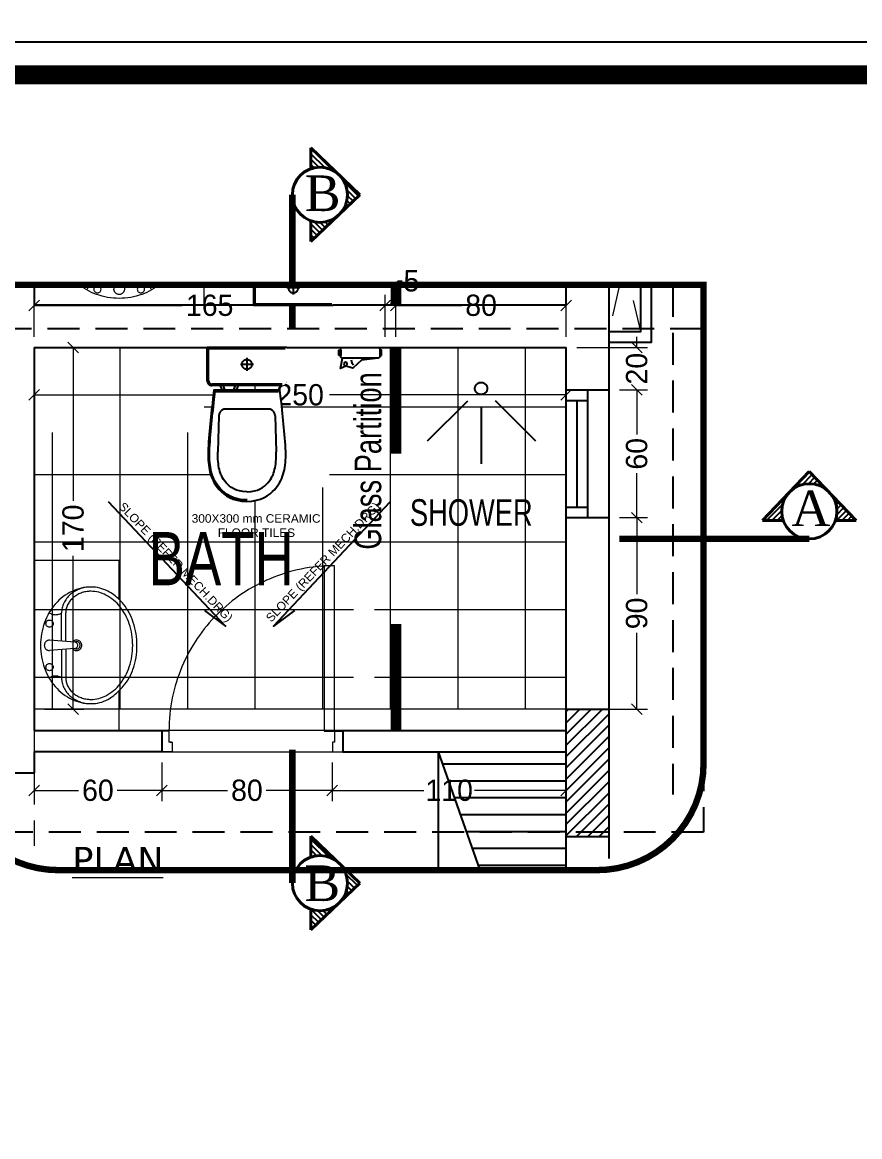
# Model space of a CAD drawing. Header units: centimetres. Extents: x 7997 to 116674, y 1017 to 13844.
# Drawn here: x 51637 to 52030, y 10258 to 10781 of the extents above; entities that cross this region are included whole.
import ezdxf
from ezdxf.xclip import XClip

# ---------------------------------------------------------------- set-up
doc = ezdxf.new("R2010")
doc.units = ezdxf.units.CM
doc.header["$LTSCALE"] = 200
doc.header["$XCLIPFRAME"] = 0
doc.header["$PDMODE"] = 2
for name, pattern in [('$0$DASHED', [0.75, 0.5, -0.25]), ('$1$DASHED', [0.75, 0.5, -0.25]), ('A-106-Typical Floor Plan$0$HIDDEN', [0.375, 0.25, -0.125]), ('CENTER2', [1.125, 0.75, -0.125, 0.125, -0.125]), ('DASHED', [0.75, 0.5, -0.25])]:
    doc.linetypes.add(name, pattern=pattern)
for name, color, linetype in [('$0$CPBRD-LINES', 11, 'Continuous'), ('$0$WIN', 6, 'Continuous'), ('$1$BATH-FUR', 8, 'Continuous'), ('$1$WINDOR', 6, 'Continuous'), ('$1$wipeout', 85, 'Continuous'), ('$1$Z-RUBBER', 8, 'Continuous'), ('0949-AR-100-002 Basement level$0$KEITH - SAN', 1, 'Continuous'), ('AFP-TOILET FIXTURE', 8, 'Continuous'), ('ARCH-TEXT', 6, 'Continuous'), ('AXIS', 9, 'CENTER2'), ('COL', 1, 'Continuous'), ('DIM', 11, 'Continuous'), ('SLOPE', 4, 'Continuous'), ('TXT', 6, 'Continuous'), ('WIN', 6, 'Continuous')]:
    doc.layers.add(name, color=color, linetype=linetype)
for name, color, linetype, lineweight in [('$0$HAT', 8, 'Continuous', 9), ('$1$FIXTURE', 6, 'Continuous', 13), ('$1$Layer1', 67, 'Continuous', 9), ('$1$TEXT', 6, 'Continuous', 18), ('$1$WALL', 3, 'Continuous', 25), ('$2$HAT', 8, 'Continuous', 9), ('HA', 251, 'Continuous', 0), ('HAT', 8, 'Continuous', 9), ('PLAN', 7, 'Continuous', 40), ('TEXT', 6, 'Continuous', 18), ('WALL', 3, 'Continuous', 25)]:
    doc.layers.add(name, color=color, linetype=linetype, lineweight=lineweight)
doc.styles.add('$1$style8', font='swisscl.ttf', dxfattribs={"width": 0.8})
doc.styles.add('ROMAND', font='times.ttf')
doc.styles.add('sheet notes', font='verdana.ttf')
doc.styles.add('Style-Arial', font='arial.ttf')
doc.styles.add('T2', font='')
doc.styles.get('T2').set_extended_font_data('Elisia')
doc.dimstyles.new('NORMAL-1', dxfattribs={"dimtxt": 10, "dimasz": 5, "dimexe": 5, "dimexo": 5, "dimgap": 1, "dimtad": 0, "dimdec": 0, "dimdsep": 46, "dimtxsty": 'T2', "dimblk1": 'OBLIQUE', "dimblk2": 'OBLIQUE', "dimsah": 1, "dimcen": 0.09, "dimclrd": 4, "dimclre": 4, "dimclrt": 6, "dimadec": 0, "dimazin": 0, "dimtfac": 1, "dimtdec": 0, "dimtofl": 0, "dimtmove": 1, "dimatfit": 3, "dimldrblk": 'OPEN30', "dimfxl": 0, "dimtolj": 1, "dimtzin": 0, "dimlwd": 5, "dimlwe": 5, "dimarcsym": 0})
pattern_1 = [(135, (52876.1364, 9702.0187), (-1.2678204, -1.2678204), [])]

# ---------------------------------------------------------------- blocks, each defined once
blk = doc.blocks.new('Wc-hl')
at = {"layer": 'AFP-TOILET FIXTURE'}
blk.add_lwpolyline([(0.0917, -0.0417), (0.0917, -0.0083, 0.414214), (0.0833, 0), (-0.0833, 0, 0.414214), (-0.0917, -0.0083), (-0.0917, -0.0417, 0.414214), (-0.0833, -0.05), (0.0833, -0.05, 0.414214)], format="xyb", close=True, dxfattribs=at)
for points in [[(-0.1, -0.0375), (-0.1, -0.0125), (-0.0917, -0.0125), (-0.0917, -0.0375)], [(0.1, -0.0375), (0.1, -0.0125), (0.0917, -0.0125), (0.0917, -0.0375)]]:
    blk.add_lwpolyline(points, close=True, dxfattribs=at)
for points in [[(-0.0833, -0.05), (-0.0067, -0.0594), (0.0348, -0.0973), (0.0682, -0.087), (0.0923, -0.0985), (0.0833, -0.05)], [(0.0418, -0.0577), (0.0402, -0.0721), (0.0311, -0.0817)]]:
    blk.add_lwpolyline(points, dxfattribs=at)
blk.add_circle((0.0694, -0.0773), 0.00833, dxfattribs=at)
blk = doc.blocks.new('Hs')
at = {"layer": 'AFP-TOILET FIXTURE'}
for p, q in [((0.0001, 0.167), (0.0133, 0.1662)), ((0.0035, 0.159), (0.012, 0.1584)), ((0.0067, 0.1737), (0.0149, 0.1732)), ((-0.0028, 0.1317), (0.0114, 0.1308)), ((-0.0022, 0.1545), (0.0115, 0.1536)), ((-0.0022, 0.1413), (0.0111, 0.1404)), ((-0.0019, 0.1243), (0.0127, 0.1243)), ((0.0043, 0.1479), (0.0111, 0.1475)), ((0.0048, 0.1361), (0.0113, 0.1356)), ((0.0127, 0.1133), (0.0127, 0.1243)), ((0.0816, 0.0271), (0.096, 0.0269)), ((0.0821, 0.0319), (0.0962, 0.0287)), ((0.0999, 0.004), (0.1029, 0.0181)), ((0.1047, 0.0355), (0.1047, 0.0499)), ((0.1047, 0.0035), (0.1047, 0.0179)), ((0.1066, 0.0353), (0.1096, 0.0494)), ((0.1133, 0.0247), (0.1273, 0.0215)), ((0.1135, 0.0266), (0.1279, 0.0263))]:
    blk.add_line(p, q, dxfattribs=at)
for points in [[(0.0002, 0.1133, -0.365329), (0.0673, 0.2493, 3.183615), (0.0211, 0.2722, -0.138182), (0.1029, 0.0498)], [(0.0127, 0.1243, -0.341856), (0.0797, 0.2493, 3.183615), (0.0335, 0.2722, -0.139739), (0.1152, 0.0474)], [(-0.022, 0.0258), (-0.022, 0.0108, 0.414214), (-0.0112, 0)], [(-0.0112, 0), (0.0112, 0, 0.414214)], [(0.022, 0.0258), (0.022, 0.0108, -0.414214), (0.0112, 0)]]:
    blk.add_lwpolyline(points, format="xyb", dxfattribs=at)
for centre, radius in [((-0.0211, 0.0802), 0.00149), ((-0.014, 0.0814), 0.00149), ((-0.007, 0.0802), 0.00149), ((-0.0009, 0.0823), 0.00149), ((0.0061, 0.0799), 0.00149), ((0.012, 0.0823), 0.00149), ((0.0181, 0.0799), 0.00149), ((0.1047, 0.0267), 0.0232), ((0.1047, 0.0267), 0.00879)]:
    blk.add_circle(centre, radius, dxfattribs=at)
for centre, radius, start, end in [((0.0549, 0.0922), 0.0586, 158.924, 185.0361), ((-0.0455, 0.0933), 0.0615, 352.5315, 18.9356), ((0, 0.0646), 0.0373, 158.5415, 21.4585), ((0, 0.0153), 0.0719, 61.1108, 118.8892), ((0, 0.3579), 0.2818, 262.9182, 277.0818), ((0, 0.0646), 0.0445, 240.4298, 299.5702)]:
    blk.add_arc(centre, radius, start, end, dxfattribs=at)
blk = doc.blocks.new('_OBLIQUE')
at = {"color": 0, "linetype": 'ByBlock'}
blk.add_line((-0.5, -0.5), (0.5, 0.5), dxfattribs=at)
blk = doc.blocks.new('*D454')
at = {"layer": 'Defpoints', "color": 0, "transparency": 16777216}
for p in [(51892.34, 10628.59), (51912.34, 10608.59), (51925.44, 10608.59)]:
    blk.add_point(p, dxfattribs=at)
at = {"layer": 'HAT', "color": 4, "lineweight": 5, "transparency": 16777216}
for p, q in [((51925.44, 10628.59), (51925.44, 10633.59)), ((51897.34, 10628.59), (51930.44, 10628.59)), ((51917.34, 10608.59), (51930.44, 10608.59)), ((51925.44, 10608.59), (51925.44, 10603.59))]:
    blk.add_line(p, q, dxfattribs=at)
at = {"layer": 'HAT', "color": 4, "lineweight": 5, "transparency": 16777216, "xscale": 5, "yscale": 5, "zscale": 5}
for p, rotation in [((51925.44, 10628.59), 270), ((51925.44, 10608.59), 90)]:
    blk.add_blockref('_OBLIQUE', p, dxfattribs=dict(at, rotation=rotation))
at = {"layer": 'HAT', "color": 6, "transparency": 16777216, "insert": (51925.44, 10618.59), "char_height": 10, "attachment_point": 5, "rotation": 90, "style": 'T2'}
blk.add_mtext('\\A1;20', dxfattribs=at)
blk = doc.blocks.new('_Open30')
at = {"color": 0, "linetype": 'ByBlock', "lineweight": -2}
for p, q in [((-1, 0.27), (0, 0)), ((0, 0), (-1, -0.27)), ((0, 0), (-1, 0))]:
    blk.add_line(p, q, dxfattribs=at)
blk = doc.blocks.new('*D455')
at = {"layer": 'Defpoints', "color": 0, "transparency": 16777216}
for p in [(51912.34, 10608.59), (51912.34, 10548.59), (51925.44, 10548.59)]:
    blk.add_point(p, dxfattribs=at)
at = {"layer": 'HAT', "color": 4, "lineweight": 5, "transparency": 16777216}
for p, q in [((51917.34, 10608.59), (51930.44, 10608.59)), ((51925.44, 10608.59), (51925.44, 10587.68)), ((51925.44, 10548.59), (51925.44, 10569.49)), ((51917.34, 10548.59), (51930.44, 10548.59))]:
    blk.add_line(p, q, dxfattribs=at)
at = {"layer": 'HAT', "color": 4, "lineweight": 5, "transparency": 16777216, "xscale": 5, "yscale": 5, "zscale": 5}
for p, rotation in [((51925.44, 10608.59), 90), ((51925.44, 10548.59), 270)]:
    blk.add_blockref('_OBLIQUE', p, dxfattribs=dict(at, rotation=rotation))
at = {"layer": 'HAT', "color": 6, "transparency": 16777216, "insert": (51925.44, 10578.59), "char_height": 10, "attachment_point": 5, "rotation": 90, "style": 'T2'}
blk.add_mtext('\\A1;60', dxfattribs=at)
blk = doc.blocks.new('*D456')
at = {"layer": 'Defpoints', "color": 0, "transparency": 16777216}
for p in [(51912.34, 10548.59), (51892.34, 10458.59), (51925.44, 10458.59)]:
    blk.add_point(p, dxfattribs=at)
at = {"layer": 'HAT', "color": 4, "lineweight": 5, "transparency": 16777216}
for p, q in [((51917.34, 10548.59), (51930.44, 10548.59)), ((51925.44, 10548.59), (51925.44, 10512.68)), ((51925.44, 10458.59), (51925.44, 10494.49)), ((51897.34, 10458.59), (51930.44, 10458.59))]:
    blk.add_line(p, q, dxfattribs=at)
at = {"layer": 'HAT', "color": 4, "lineweight": 5, "transparency": 16777216, "xscale": 5, "yscale": 5, "zscale": 5}
for p, rotation in [((51925.44, 10548.59), 90), ((51925.44, 10458.59), 270)]:
    blk.add_blockref('_OBLIQUE', p, dxfattribs=dict(at, rotation=rotation))
at = {"layer": 'HAT', "color": 6, "transparency": 16777216, "insert": (51925.44, 10503.59), "char_height": 10, "attachment_point": 5, "rotation": 90, "style": 'T2'}
blk.add_mtext('\\A1;90', dxfattribs=at)
blk = doc.blocks.new('*D457')
at = {"layer": 'Defpoints', "color": 0, "transparency": 16777216}
for p in [(51642.34, 10458.59), (51702.34, 10438.59), (51702.34, 10420.43)]:
    blk.add_point(p, dxfattribs=at)
at = {"layer": 'HAT', "color": 4, "lineweight": 5, "transparency": 16777216}
for p, q in [((51642.34, 10453.59), (51642.34, 10415.43)), ((51702.34, 10433.59), (51702.34, 10415.43)), ((51642.34, 10420.43), (51663.24, 10420.43)), ((51702.34, 10420.43), (51681.43, 10420.43))]:
    blk.add_line(p, q, dxfattribs=at)
at = {"layer": 'HAT', "color": 4, "lineweight": 5, "transparency": 16777216, "xscale": 5, "yscale": 5, "zscale": 5, "rotation": 180}
blk.add_blockref('_OBLIQUE', (51642.34, 10420.43), dxfattribs=at)
at = {"layer": 'HAT', "color": 4, "lineweight": 5, "transparency": 16777216, "xscale": 5, "yscale": 5, "zscale": 5}
blk.add_blockref('_OBLIQUE', (51702.34, 10420.43), dxfattribs=at)
at = {"layer": 'HAT', "color": 6, "transparency": 16777216, "insert": (51672.34, 10420.43), "char_height": 10, "attachment_point": 5, "style": 'T2'}
blk.add_mtext('\\A1;60', dxfattribs=at)
blk = doc.blocks.new('*D458')
at = {"layer": 'Defpoints', "color": 0, "transparency": 16777216}
for p in [(51702.34, 10438.59), (51782.34, 10438.59), (51782.34, 10420.43)]:
    blk.add_point(p, dxfattribs=at)
at = {"layer": 'HAT', "color": 4, "lineweight": 5, "transparency": 16777216}
for p, q in [((51702.34, 10433.59), (51702.34, 10415.43)), ((51782.34, 10433.59), (51782.34, 10415.43)), ((51702.34, 10420.43), (51733.24, 10420.43)), ((51782.34, 10420.43), (51751.43, 10420.43))]:
    blk.add_line(p, q, dxfattribs=at)
at = {"layer": 'HAT', "color": 4, "lineweight": 5, "transparency": 16777216, "xscale": 5, "yscale": 5, "zscale": 5, "rotation": 180}
blk.add_blockref('_OBLIQUE', (51702.34, 10420.43), dxfattribs=at)
at = {"layer": 'HAT', "color": 4, "lineweight": 5, "transparency": 16777216, "xscale": 5, "yscale": 5, "zscale": 5}
blk.add_blockref('_OBLIQUE', (51782.34, 10420.43), dxfattribs=at)
at = {"layer": 'HAT', "color": 6, "transparency": 16777216, "insert": (51742.34, 10420.43), "char_height": 10, "attachment_point": 5, "style": 'T2'}
blk.add_mtext('\\A1;80', dxfattribs=at)
blk = doc.blocks.new('*D459')
at = {"layer": 'Defpoints', "color": 0, "transparency": 16777216}
for p in [(51782.34, 10438.59), (51892.34, 10438.59), (51892.34, 10420.43)]:
    blk.add_point(p, dxfattribs=at)
at = {"layer": 'HAT', "color": 4, "lineweight": 5, "transparency": 16777216}
for p, q in [((51782.34, 10433.59), (51782.34, 10415.43)), ((51892.34, 10433.59), (51892.34, 10415.43)), ((51782.34, 10420.43), (51825.38, 10420.43)), ((51892.34, 10420.43), (51849.29, 10420.43))]:
    blk.add_line(p, q, dxfattribs=at)
at = {"layer": 'HAT', "color": 4, "lineweight": 5, "transparency": 16777216, "xscale": 5, "yscale": 5, "zscale": 5, "rotation": 180}
blk.add_blockref('_OBLIQUE', (51782.34, 10420.43), dxfattribs=at)
at = {"layer": 'HAT', "color": 4, "lineweight": 5, "transparency": 16777216, "xscale": 5, "yscale": 5, "zscale": 5}
blk.add_blockref('_OBLIQUE', (51892.34, 10420.43), dxfattribs=at)
at = {"layer": 'HAT', "color": 6, "transparency": 16777216, "insert": (51837.34, 10420.43), "char_height": 10, "attachment_point": 5, "style": 'T2'}
blk.add_mtext('\\A1;110', dxfattribs=at)
blk = doc.blocks.new('*D460')
at = {"layer": 'Defpoints', "color": 0, "transparency": 16777216}
for p in [(51642.34, 10628.59), (51642.34, 10458.59), (51660.72, 10458.59)]:
    blk.add_point(p, dxfattribs=at)
at = {"layer": 'HAT', "color": 4, "lineweight": 5, "transparency": 16777216}
for p, q in [((51647.34, 10628.59), (51665.72, 10628.59)), ((51660.72, 10628.59), (51660.72, 10556.49)), ((51660.72, 10458.59), (51660.72, 10530.68)), ((51647.34, 10458.59), (51665.72, 10458.59))]:
    blk.add_line(p, q, dxfattribs=at)
at = {"layer": 'HAT', "color": 4, "lineweight": 5, "transparency": 16777216, "xscale": 5, "yscale": 5, "zscale": 5}
for p, rotation in [((51660.72, 10628.59), 90), ((51660.72, 10458.59), 270)]:
    blk.add_blockref('_OBLIQUE', p, dxfattribs=dict(at, rotation=rotation))
at = {"layer": 'HAT', "color": 6, "transparency": 16777216, "insert": (51660.72, 10543.59), "char_height": 10, "attachment_point": 5, "rotation": 90, "style": 'T2'}
blk.add_mtext('\\A1;170', dxfattribs=at)
blk = doc.blocks.new('*D461')
at = {"layer": 'Defpoints', "color": 0, "transparency": 16777216}
for p in [(51812.34, 10648.32), (51812.34, 10628.59), (51892.34, 10628.59)]:
    blk.add_point(p, dxfattribs=at)
at = {"layer": 'HAT', "color": 4, "lineweight": 5, "transparency": 16777216}
for p, q in [((51812.34, 10633.59), (51812.34, 10653.32)), ((51892.34, 10633.59), (51892.34, 10653.32)), ((51812.34, 10648.32), (51843.24, 10648.32)), ((51892.34, 10648.32), (51861.43, 10648.32))]:
    blk.add_line(p, q, dxfattribs=at)
at = {"layer": 'HAT', "color": 4, "lineweight": 5, "transparency": 16777216, "xscale": 5, "yscale": 5, "zscale": 5, "rotation": 180}
blk.add_blockref('_OBLIQUE', (51812.34, 10648.32), dxfattribs=at)
at = {"layer": 'HAT', "color": 4, "lineweight": 5, "transparency": 16777216, "xscale": 5, "yscale": 5, "zscale": 5}
blk.add_blockref('_OBLIQUE', (51892.34, 10648.32), dxfattribs=at)
at = {"layer": 'HAT', "color": 6, "transparency": 16777216, "insert": (51852.34, 10648.32), "char_height": 10, "attachment_point": 5, "style": 'T2'}
blk.add_mtext('\\A1;80', dxfattribs=at)
blk = doc.blocks.new('*D462')
at = {"layer": 'Defpoints', "color": 0, "transparency": 16777216}
for p in [(51807.34, 10648.32), (51807.34, 10628.59), (51812.34, 10628.59)]:
    blk.add_point(p, dxfattribs=at)
at = {"layer": 'HAT', "color": 4, "lineweight": 5, "transparency": 16777216}
for p, q in [((51809.84, 10648.32), (51813.29, 10659.82)), ((51813.29, 10659.82), (51815.29, 10659.82)), ((51807.34, 10633.59), (51807.34, 10653.32)), ((51812.34, 10633.59), (51812.34, 10653.32)), ((51812.34, 10648.32), (51807.34, 10648.32))]:
    blk.add_line(p, q, dxfattribs=at)
at = {"layer": 'HAT', "color": 4, "lineweight": 5, "transparency": 16777216, "xscale": 5, "yscale": 5, "zscale": 5, "rotation": 180}
blk.add_blockref('_OBLIQUE', (51807.34, 10648.32), dxfattribs=at)
at = {"layer": 'HAT', "color": 4, "lineweight": 5, "transparency": 16777216, "xscale": 5, "yscale": 5, "zscale": 5}
blk.add_blockref('_OBLIQUE', (51812.34, 10648.32), dxfattribs=at)
at = {"layer": 'HAT', "color": 6, "transparency": 16777216, "insert": (51819.62, 10659.82), "char_height": 10, "attachment_point": 5, "style": 'T2'}
blk.add_mtext('\\A1;5', dxfattribs=at)
blk = doc.blocks.new('*D463')
at = {"layer": 'Defpoints', "color": 0, "transparency": 16777216}
for p in [(51642.34, 10648.32), (51642.34, 10628.59), (51807.34, 10628.59)]:
    blk.add_point(p, dxfattribs=at)
at = {"layer": 'HAT', "color": 4, "lineweight": 5, "transparency": 16777216}
for p, q in [((51642.34, 10633.59), (51642.34, 10653.32)), ((51807.34, 10633.59), (51807.34, 10653.32)), ((51642.34, 10648.32), (51711.93, 10648.32)), ((51807.34, 10648.32), (51737.74, 10648.32))]:
    blk.add_line(p, q, dxfattribs=at)
at = {"layer": 'HAT', "color": 4, "lineweight": 5, "transparency": 16777216, "xscale": 5, "yscale": 5, "zscale": 5, "rotation": 180}
blk.add_blockref('_OBLIQUE', (51642.34, 10648.32), dxfattribs=at)
at = {"layer": 'HAT', "color": 4, "lineweight": 5, "transparency": 16777216, "xscale": 5, "yscale": 5, "zscale": 5}
blk.add_blockref('_OBLIQUE', (51807.34, 10648.32), dxfattribs=at)
at = {"layer": 'HAT', "color": 6, "transparency": 16777216, "insert": (51724.84, 10648.32), "char_height": 10, "attachment_point": 5, "style": 'T2'}
blk.add_mtext('\\A1;165', dxfattribs=at)
blk = doc.blocks.new('*D464')
at = {"layer": 'Defpoints', "color": 0, "transparency": 16777216}
for p in [(51642.34, 10628.59), (51892.34, 10628.59), (51892.34, 10606.26)]:
    blk.add_point(p, dxfattribs=at)
at = {"layer": 'HAT', "color": 4, "lineweight": 5, "transparency": 16777216}
for p, q in [((51642.34, 10623.59), (51642.34, 10601.26)), ((51892.34, 10623.59), (51892.34, 10601.26)), ((51642.34, 10606.26), (51753.48, 10606.26)), ((51892.34, 10606.26), (51781.19, 10606.26))]:
    blk.add_line(p, q, dxfattribs=at)
at = {"layer": 'HAT', "color": 4, "lineweight": 5, "transparency": 16777216, "xscale": 5, "yscale": 5, "zscale": 5, "rotation": 180}
blk.add_blockref('_OBLIQUE', (51642.34, 10606.26), dxfattribs=at)
at = {"layer": 'HAT', "color": 4, "lineweight": 5, "transparency": 16777216, "xscale": 5, "yscale": 5, "zscale": 5}
blk.add_blockref('_OBLIQUE', (51892.34, 10606.26), dxfattribs=at)
at = {"layer": 'HAT', "color": 6, "transparency": 16777216, "insert": (51767.34, 10606.26), "char_height": 10, "attachment_point": 5, "style": 'T2'}
blk.add_mtext('\\A1;250', dxfattribs=at)
blk = doc.blocks.new('08-TITLE SHEET-selattin', base_point=(45714.81, -203081.37))
at = {"color": 0}
blk.add_lwpolyline([(51244.81, -203081.37), (45714.81, -203081.37), (45714.81, -206921.37), (51244.81, -206921.37)], close=True, dxfattribs=at)
at = {"color": 0, "linetype": 'ByBlock', "const_width": 17.04}
blk.add_lwpolyline([(45744.29, -206891.89), (51215.34, -206891.89), (51215.34, -203110.84), (45744.29, -203110.84)], close=True, dxfattribs=at)
at = {"layer": 'HA', "ltscale": 1.2}
blk.add_lwpolyline([(45714.81, -203081.37), (51244.81, -203081.37), (51244.81, -206921.37), (45714.81, -206921.37)], close=True, dxfattribs=at)
blk = doc.blocks.new('$1$A$C397E50C8')
at = {"layer": '$1$Layer1', "color": 8}
for p, q in [((0.8, 0.514), (0.8, 0.114)), ((0.385, 0.3222), (0.3755, 0.441)), ((0.415, 0.3222), (0.4245, 0.441)), ((0.38, 0.3845), (0.2477, 0.3845)), ((0.42, 0.3845), (0.5523, 0.3845)), ((0.38, 0.3645), (0.2477, 0.3645)), ((0.42, 0.3645), (0.5523, 0.3645)), ((0, 0.114), (0.1875, 0.114)), ((0.6161, 0.114), (0.8, 0.114))]:
    blk.add_line(p, q, dxfattribs=at)
for centre in [(0.298, 0.441), (0.502, 0.441)]:
    blk.add_circle(centre, 0.017, dxfattribs=at)
for centre, radius, start, end in [((0.4, 0.1673), 0.3162, 90, 109.7015), ((0.4, 0.1673), 0.3162, 70.2985, 90), ((0.3861, 0.2061), 0.275, 109.7015, 130.8429), ((0.1998, 0.4137), 0.0561, 328.5927, 32.0804), ((0.4, 0.441), 0.0245, 0, 180), ((0.4139, 0.2061), 0.275, 49.1571, 70.2985), ((0.6002, 0.4137), 0.0561, 147.9196, 211.4073), ((0.3647, 0.2308), 0.2423, 130.8429, 154.3988), ((0.2545, 0.2621), 0.1239, 115.1324, 138.557), ((0.2477, 0.2766), 0.1079, 90, 115.1324), ((0.5523, 0.2766), 0.1079, 64.8676, 90), ((0.4353, 0.2308), 0.2423, 25.6012, 49.1571), ((0.5455, 0.2621), 0.1239, 41.443, 64.8676), ((0.3317, 0.2466), 0.2057, 154.3988, 180), ((0.2652, 0.2527), 0.1381, 138.557, 159.911), ((0.2652, 0.2527), 0.1181, 138.557, 159.911), ((0.2545, 0.2621), 0.1039, 115.1324, 138.557), ((0.2477, 0.2766), 0.0879, 90, 115.1324), ((0.4, 0.314), 0.0245, 130.1483, 49.8517), ((0.4, 0.314), 0.017, 151.52, 28.48), ((0.4, 0.3234), 0.015, 184.5957, 355.4043), ((0.5523, 0.2766), 0.0879, 64.8676, 90), ((0.5455, 0.2621), 0.1039, 41.443, 64.8676), ((0.5348, 0.2527), 0.1181, 20.089, 41.443), ((0.5348, 0.2527), 0.1381, 20.089, 41.443), ((0.4683, 0.2466), 0.2057, 0, 25.6012), ((0.2818, 0.2466), 0.1558, 159.911, 180), ((0.2818, 0.2466), 0.1358, 159.911, 180), ((0.5182, 0.2466), 0.1358, 0, 20.089), ((0.5182, 0.2466), 0.1558, 0, 20.089), ((0.298, 0.2466), 0.172, 180, 207.7048), ((0.298, 0.2466), 0.152, 180, 207.7048), ((0.502, 0.2466), 0.152, 332.2952, 0), ((0.502, 0.2466), 0.172, 332.2952, 0), ((0.39, 0.3175), 0.2871, 211.6966, 225.1435), ((0.3472, 0.2725), 0.2075, 207.7048, 231.7336), ((0.4528, 0.2725), 0.2075, 308.2664, 332.2952), ((0.4528, 0.2725), 0.2275, 315.8627, 332.2952), ((0.39, 0.3175), 0.2871, 225.1435, 230.6034), ((0.3792, 0.313), 0.2592, 231.7336, 251.9061), ((0.4208, 0.313), 0.2592, 288.0939, 308.2664), ((0.4528, 0.2725), 0.2275, 308.2664, 315.8627), ((0.3551, 0.2568), 0.2183, 227.5536, 253.317), ((0.4, 0.3768), 0.3263, 251.9061, 270), ((0.4, 0.3768), 0.3263, 270, 288.0939), ((0.4208, 0.313), 0.2792, 288.0939, 308.2664), ((0.39, 0.3175), 0.2871, 249.6954, 271.4336), ((0.4, 0.3768), 0.3463, 269.5314, 270), ((0.4, 0.3768), 0.3463, 270, 288.0939)]:
    blk.add_arc(centre, radius, start, end, dxfattribs=at)
blk = doc.blocks.new('$1$CLOSET')
blk.add_wipeout([(-2144343.9545, -2148345.497), (-2144343.7934, -2148345.4974), (-2144343.7873, -2148345.4993), (-2144343.7794, -2148345.505), (-2144343.7776, -2148345.508), (-2144343.7751, -2148345.515), (-2144343.7744, -2148345.5189), (-2144343.7744, -2148345.8484), (-2144343.7759, -2148345.8564), (-2144343.7786, -2148345.8613), (-2144343.7808, -2148345.8639), (-2144343.7831, -2148345.8657), (-2144343.7887, -2148345.8686), (-2144343.7919, -2148345.8699), (-2144343.7963, -2148345.8703), (-2144343.9545, -2148345.8703), (-2144343.9545, -2148345.5064)]).dxf.layer = '$1$wipeout'
at = {"layer": '$1$BATH-FUR', "color": 8, "linetype": 'Continuous'}
for p, q in [((-2144343.9545, -2148345.8703), (-2144343.9545, -2148345.497)), ((-2144343.9479, -2148345.8638), (-2144343.9479, -2148345.5036)), ((-2144343.781, -2148345.5189), (-2144343.781, -2148345.8484)), ((-2144343.8736, -2148345.6527), (-2144343.8736, -2148345.7146)), ((-2144343.9045, -2148345.6837), (-2144343.8426, -2148345.6837)), ((-2144343.7963, -2148345.8703), (-2144343.9545, -2148345.8703)), ((-2144343.7963, -2148345.8638), (-2144343.9479, -2148345.8638))]:
    blk.add_line(p, q, dxfattribs=at)
blk.add_circle((-2144343.8736, -2148345.6838), 0.0231, dxfattribs=at)
blk.add_arc((-2144343.7963, -2148345.8484), 0.0153, 270, 0, dxfattribs=at)
blk.add_wipeout([(-2144343.7525, -2148345.529), (-2144343.6907, -2148345.5216), (-2144343.6597, -2148345.5181), (-2144343.6433, -2148345.5164), (-2144343.6188, -2148345.5138), (-2144343.6024, -2148345.5122), (-2144343.5802, -2148345.51), (-2144343.5662, -2148345.5087), (-2144343.5443, -2148345.5068), (-2144343.5269, -2148345.5052), (-2144343.5042, -2148345.5036), (-2144343.4818, -2148345.5024), (-2144343.4616, -2148345.5017), (-2144343.4433, -2148345.5016), (-2144343.4304, -2148345.502), (-2144343.4241, -2148345.5022), (-2144343.4064, -2148345.5037), (-2144343.4006, -2148345.5043), (-2144343.3841, -2148345.5069), (-2144343.3682, -2148345.5103), (-2144343.3578, -2148345.513), (-2144343.3464, -2148345.5167), (-2144343.3403, -2148345.5191), (-2144343.331, -2148345.5231), (-2144343.3209, -2148345.5283), (-2144343.3093, -2148345.5352), (-2144343.3036, -2148345.5392), (-2144343.2967, -2148345.5442), (-2144343.2916, -2148345.5486), (-2144343.2841, -2148345.5554), (-2144343.276, -2148345.5631), (-2144343.2639, -2148345.5775), (-2144343.2521, -2148345.5953), (-2144343.2478, -2148345.6028), (-2144343.2424, -2148345.6158), (-2144343.239, -2148345.625), (-2144343.2361, -2148345.6348), (-2144343.234, -2148345.644), (-2144343.2331, -2148345.6494), (-2144343.2308, -2148345.6692), (-2144343.2303, -2148345.6868), (-2144343.2309, -2148345.7003), (-2144343.2319, -2148345.7114), (-2144343.2337, -2148345.7216), (-2144343.2349, -2148345.7287), (-2144343.2385, -2148345.741), (-2144343.2421, -2148345.7512), (-2144343.2442, -2148345.7563), (-2144343.2497, -2148345.767), (-2144343.2521, -2148345.7723), (-2144343.2594, -2148345.7837), (-2144343.2683, -2148345.7954), (-2144343.2781, -2148345.8063), (-2144343.2916, -2148345.819), (-2144343.2991, -2148345.825), (-2144343.3105, -2148345.833), (-2144343.3171, -2148345.8374), (-2144343.3272, -2148345.8428), (-2144343.3373, -2148345.8474), (-2144343.3526, -2148345.8529), (-2144343.363, -2148345.8559), (-2144343.3787, -2148345.8597), (-2144343.4006, -2148345.8633), (-2144343.4367, -2148345.8659), (-2144343.4639, -2148345.8659), (-2144343.4943, -2148345.8646), (-2144343.5186, -2148345.863), (-2144343.5436, -2148345.861), (-2144343.5774, -2148345.8579), (-2144343.6106, -2148345.8546), (-2144343.627, -2148345.8529), (-2144343.6559, -2148345.8499), (-2144343.6729, -2148345.848), (-2144343.6936, -2148345.8457), (-2144343.7223, -2148345.8421), (-2144343.7525, -2148345.8386), (-2144343.7525, -2148345.5476)]).dxf.layer = '$1$wipeout'
for p, q in [((-2144343.7744, -2148345.5189), (-2144343.7744, -2148345.8484)), ((-2144343.7459, -2148345.5348), (-2144343.7459, -2148345.8328)), ((-2144343.6319, -2148345.5514), (-2144343.4631, -2148345.5464)), ((-2144343.6637, -2148345.5842), (-2144343.6637, -2148345.7825)), ((-2144343.6319, -2148345.8153), (-2144343.4631, -2148345.8203))]:
    blk.add_line(p, q, dxfattribs=at)
for points in [[(-2144343.23, -2148345.6841), (-2144343.2313, -2148345.66), (-2144343.2349, -2148345.6387), (-2144343.2406, -2148345.6197), (-2144343.2478, -2148345.6028), (-2144343.2564, -2148345.5879), (-2144343.2659, -2148345.5747), (-2144343.276, -2148345.5631), (-2144343.2864, -2148345.553), (-2144343.2967, -2148345.5442), (-2144343.307, -2148345.5367), (-2144343.3171, -2148345.5302), (-2144343.3272, -2148345.5248), (-2144343.3373, -2148345.5202), (-2144343.3475, -2148345.5163), (-2144343.3578, -2148345.513), (-2144343.3682, -2148345.5103), (-2144343.3787, -2148345.5079), (-2144343.3895, -2148345.5059), (-2144343.4006, -2148345.5043), (-2144343.4121, -2148345.5031), (-2144343.4241, -2148345.5022), (-2144343.4367, -2148345.5017), (-2144343.4499, -2148345.5015), (-2144343.4639, -2148345.5017), (-2144343.4787, -2148345.5022), (-2144343.4943, -2148345.5029), (-2144343.5104, -2148345.504), (-2144343.5269, -2148345.5052), (-2144343.5436, -2148345.5066), (-2144343.5605, -2148345.5081), (-2144343.5774, -2148345.5097), (-2144343.5942, -2148345.5114), (-2144343.6106, -2148345.513), (-2144343.627, -2148345.5147), (-2144343.6433, -2148345.5164), (-2144343.6597, -2148345.5181), (-2144343.6764, -2148345.52), (-2144343.6936, -2148345.5219), (-2144343.7113, -2148345.524), (-2144343.7525, -2148345.529), (-2144343.7525, -2148345.8386), (-2144343.7113, -2148345.8436), (-2144343.6936, -2148345.8457), (-2144343.6764, -2148345.8476), (-2144343.6597, -2148345.8495), (-2144343.6433, -2148345.8512), (-2144343.627, -2148345.8529), (-2144343.6106, -2148345.8546), (-2144343.5942, -2148345.8562), (-2144343.5774, -2148345.8579), (-2144343.5605, -2148345.8595), (-2144343.5436, -2148345.861), (-2144343.5269, -2148345.8624), (-2144343.5104, -2148345.8636), (-2144343.4943, -2148345.8646), (-2144343.4787, -2148345.8654), (-2144343.4639, -2148345.8659), (-2144343.4499, -2148345.8661), (-2144343.4367, -2148345.8659), (-2144343.4241, -2148345.8654), (-2144343.4121, -2148345.8645), (-2144343.4006, -2148345.8633), (-2144343.3895, -2148345.8617), (-2144343.3787, -2148345.8597), (-2144343.3682, -2148345.8573), (-2144343.3578, -2148345.8546), (-2144343.3475, -2148345.8513), (-2144343.3373, -2148345.8474), (-2144343.3272, -2148345.8428), (-2144343.3171, -2148345.8374), (-2144343.307, -2148345.8309), (-2144343.2967, -2148345.8234), (-2144343.2864, -2148345.8146), (-2144343.276, -2148345.8045), (-2144343.2659, -2148345.7929), (-2144343.2564, -2148345.7797), (-2144343.2478, -2148345.7648), (-2144343.2406, -2148345.7479), (-2144343.2349, -2148345.7289), (-2144343.2313, -2148345.7076), (-2144343.23, -2148345.6835)], [(-2144343.2365, -2148345.6832), (-2144343.2378, -2148345.7069), (-2144343.2414, -2148345.7274), (-2144343.2468, -2148345.7457), (-2144343.2537, -2148345.7618), (-2144343.2619, -2148345.7762), (-2144343.2711, -2148345.7888), (-2144343.2808, -2148345.7999), (-2144343.2908, -2148345.8097), (-2144343.3008, -2148345.8182), (-2144343.3107, -2148345.8255), (-2144343.3204, -2148345.8317), (-2144343.3301, -2148345.8369), (-2144343.3398, -2148345.8414), (-2144343.3496, -2148345.8451), (-2144343.3596, -2148345.8482), (-2144343.3697, -2148345.8509), (-2144343.38, -2148345.8532), (-2144343.3906, -2148345.8552), (-2144343.4014, -2148345.8567), (-2144343.4127, -2148345.858), (-2144343.4245, -2148345.8588), (-2144343.4369, -2148345.8593), (-2144343.4499, -2148345.8595), (-2144343.4638, -2148345.8593), (-2144343.4785, -2148345.8589), (-2144343.4939, -2148345.8581), (-2144343.5099, -2148345.8571), (-2144343.5263, -2148345.8558), (-2144343.5431, -2148345.8544), (-2144343.5599, -2148345.8529), (-2144343.5768, -2148345.8513), (-2144343.5935, -2148345.8497), (-2144343.61, -2148345.848), (-2144343.6263, -2148345.8464), (-2144343.6426, -2148345.8447), (-2144343.659, -2148345.8429), (-2144343.6757, -2148345.8411), (-2144343.6928, -2148345.8392), (-2144343.7105, -2148345.8371), (-2144343.7459, -2148345.8328), (-2144343.7459, -2148345.5348)], [(-2144343.2749, -2148345.6822), (-2144343.276, -2148345.6638), (-2144343.2789, -2148345.6476), (-2144343.2832, -2148345.6338), (-2144343.2885, -2148345.6218), (-2144343.2947, -2148345.6112), (-2144343.3016, -2148345.6018), (-2144343.3092, -2148345.5933), (-2144343.3171, -2148345.5856), (-2144343.3251, -2148345.5789), (-2144343.3329, -2148345.5732), (-2144343.3404, -2148345.5685), (-2144343.3478, -2148345.5645), (-2144343.3552, -2148345.5612), (-2144343.3628, -2148345.5584), (-2144343.3708, -2148345.5559), (-2144343.3792, -2148345.5536), (-2144343.3881, -2148345.5517), (-2144343.3972, -2148345.55), (-2144343.4066, -2148345.5487), (-2144343.4165, -2148345.5476), (-2144343.427, -2148345.5469), (-2144343.4382, -2148345.5464), (-2144343.4631, -2148345.5463)], [(-2144343.2749, -2148345.6846), (-2144343.276, -2148345.7029), (-2144343.2789, -2148345.7191), (-2144343.2832, -2148345.7329), (-2144343.2885, -2148345.745), (-2144343.2947, -2148345.7555), (-2144343.3016, -2148345.7649), (-2144343.3092, -2148345.7734), (-2144343.3171, -2148345.7811), (-2144343.3251, -2148345.7879), (-2144343.3329, -2148345.7935), (-2144343.3404, -2148345.7982), (-2144343.3478, -2148345.8022), (-2144343.3552, -2148345.8055), (-2144343.3628, -2148345.8083), (-2144343.3708, -2148345.8108), (-2144343.3792, -2148345.8131), (-2144343.3881, -2148345.815), (-2144343.3972, -2148345.8167), (-2144343.4066, -2148345.818), (-2144343.4165, -2148345.8191), (-2144343.427, -2148345.8198), (-2144343.4382, -2148345.8203), (-2144343.4631, -2148345.8205)]]:
    blk.add_lwpolyline(points, dxfattribs=at)
for centre, radius, start, end in [((-2144343.6309, -2148345.5842), 0.0329, 91.6968, 180), ((-2144343.6309, -2148345.7825), 0.0329, 180, 268.3032), ((-2144343.7963, -2148345.8484), 0.0219, 270, 0)]:
    blk.add_arc(centre, radius, start, end, dxfattribs=at)
at = {"color": 8, "ltscale": 0.001, "const_width": 0.000508}
for points in [[(-2144343.9545, -2148345.497), (-2144343.7963, -2148345.497), (-2144343.7906, -2148345.4978), (-2144343.7839, -2148345.5008), (-2144343.7794, -2148345.505), (-2144343.7759, -2148345.5111), (-2144343.7744, -2148345.5189), (-2144343.7744, -2148345.8484), (-2144343.7759, -2148345.8564), (-2144343.7786, -2148345.8613), (-2144343.7808, -2148345.8639), (-2144343.7854, -2148345.8674), (-2144343.7919, -2148345.8699), (-2144343.7963, -2148345.8703), (-2144343.9545, -2148345.8703), (-2144343.9545, -2148345.497)], [(-2144343.7525, -2148345.529), (-2144343.7525, -2148345.8386), (-2144343.6515, -2148345.8504), (-2144343.5858, -2148345.857), (-2144343.5269, -2148345.8624), (-2144343.4865, -2148345.865), (-2144343.4464, -2148345.866), (-2144343.421, -2148345.8651), (-2144343.4006, -2148345.8633), (-2144343.3787, -2148345.8597), (-2144343.363, -2148345.8559), (-2144343.3475, -2148345.8513), (-2144343.3323, -2148345.8451), (-2144343.3171, -2148345.8374), (-2144343.3039, -2148345.8286), (-2144343.2944, -2148345.8213), (-2144343.2832, -2148345.8114), (-2144343.2731, -2148345.8011), (-2144343.2635, -2148345.7896), (-2144343.2552, -2148345.7777), (-2144343.2442, -2148345.7563), (-2144343.24, -2148345.7461), (-2144343.2349, -2148345.7289), (-2144343.2313, -2148345.7076), (-2144343.2305, -2148345.693), (-2144343.2302, -2148345.6806), (-2144343.231, -2148345.6647), (-2144343.2331, -2148345.6494), (-2144343.2349, -2148345.6387), (-2144343.2406, -2148345.6197), (-2144343.2507, -2148345.5979), (-2144343.2639, -2148345.5775), (-2144343.276, -2148345.5631), (-2144343.2887, -2148345.5511), (-2144343.3036, -2148345.5392), (-2144343.3145, -2148345.5319), (-2144343.3272, -2148345.5248), (-2144343.3424, -2148345.5182), (-2144343.3526, -2148345.5147), (-2144343.3714, -2148345.5096), (-2144343.3877, -2148345.5063), (-2144343.4043, -2148345.5039), (-2144343.4304, -2148345.502), (-2144343.4518, -2148345.5015), (-2144343.4713, -2148345.5019), (-2144343.4922, -2148345.5028), (-2144343.5042, -2148345.5036), (-2144343.5223, -2148345.5049), (-2144343.5662, -2148345.5087), (-2144343.5942, -2148345.5114), (-2144343.6224, -2148345.5142), (-2144343.6515, -2148345.5172), (-2144343.6907, -2148345.5216), (-2144343.7525, -2148345.529)]]:
    blk.add_lwpolyline(points, dxfattribs=at)
blk = doc.blocks.new('$1$A$C414D25BB')
at = {"layer": '$1$Z-RUBBER', "ltscale": 0.05}
h = blk.add_hatch(dxfattribs=at)
h.set_pattern_fill('ANSI31', color=256, style=0)
h.set_pattern_definition([(45, (-21734.0303, -7392.24753), (-0.08838834765, 0.08838834765), [])])
h.paths.add_polyline_path([(0.114, 0.0618, -5.138733), (0.1155, 0.0618), (0.1155, 0.0603), (0.1162, 0.0603), (0.1155, 0.0581), (0.1162, 0.0581), (0.1147, 0.0556), (0.1132, 0.0581), (0.114, 0.0581), (0.1132, 0.0603), (0.114, 0.0603)])
at = {"layer": '$1$FIXTURE'}
for p, q in [((0.8572, 0.9156), (0.8572, 0.1156)), ((0.9072, 0.9156), (0.8572, 0.9156)), ((0.9072, 0.1156), (0.9072, 0.9156)), ((0.1072, 0.1156), (0.0722, 0.1156)), ((0.0722, 0.1156), (0.0722, 0.0156)), ((0.1072, 0.1156), (0.1072, 0.0616)), ((0.8572, 0.1156), (0.9072, 0.1156)), ((0.9072, 0.1156), (0.9472, 0.1156)), ((0.9072, 0.1156), (0.9072, 0.0616)), ((0.9472, 0.1156), (0.9472, 0.0156)), ((0.1192, 0.0616), (0.1072, 0.0616)), ((0.1122, 0.0616), (0.1222, 0.0616)), ((0.1222, 0.0616), (0.1222, 0.0156)), ((0.9072, 0.0616), (0.8972, 0.0616)), ((0.8972, 0.0616), (0.8972, 0.0156)), ((0.1222, 0.0156), (0.0722, 0.0156)), ((0.8972, 0.0156), (0.9472, 0.0156))]:
    blk.add_line(p, q, dxfattribs=at)
blk.add_lwpolyline([(0.9055, 0.0616), (0.904, 0.0616)], dxfattribs=at)
blk.add_arc((0.9072, 0.1156), 0.8, 90, 180, dxfattribs=at)
blk = doc.blocks.new('06-FF COLUMNS-Essa', base_point=(38719.86, 8657))
at = {"layer": 'COL', "ltscale": 0.05}
h = blk.add_hatch(dxfattribs=at)
h.set_pattern_fill('ANSI31', color=8, scale=30)
h.set_pattern_definition([(45, (-33014.8116, -54636.4848), (-2.65165043, 2.65165043), [])])
h.paths.add_polyline_path([(39739.86, 9347), (39759.86, 9347), (39759.86, 9287), (39739.86, 9287)])
at = {"layer": 'COL'}
blk.add_lwpolyline([(39739.86, 9347), (39759.86, 9347), (39759.86, 9287), (39739.86, 9287)], close=True, dxfattribs=at)
blk = doc.blocks.new('03-FIRST FLOOR PLAN-selattin', base_point=(31015.73, 25621.5))
at = {"layer": '$0$CPBRD-LINES'}
h = blk.add_hatch(dxfattribs=at)
h.set_pattern_fill('ANSI31', color=256, scale=2.5, angle=315, style=0)
h.set_pattern_definition([(360, (-5607318.147, -7847120.6), (3e-15, 7.9375), [])])
h.paths.add_polyline_path([(30965.73, 24576.5), (30965.73, 24746.5), (30905.73, 24746.5)])
for p in [(30905.73, 24636.5), (30965.73, 24576.5)]:
    blk.add_line(p, (30905.73, 24746.5), dxfattribs=at)
at = {"layer": '$0$HAT', "linetype": '$0$DASHED', "ltscale": 0.15}
for p, q in [((31000.73, 25009), (30985.73, 24944)), ((31000.73, 24944), (30985.73, 25009))]:
    blk.add_line(p, q, dxfattribs=at)
at = {"layer": '$0$WIN'}
for points in [[(30985.73, 24939), (31005.73, 24939), (31005.73, 25014), (30985.73, 25014)], [(30985.73, 24944), (31000.73, 24944), (31000.73, 25009), (30985.73, 25009)]]:
    blk.add_lwpolyline(points, dxfattribs=at)
at = {"layer": '$1$BATH-FUR'}
for p, q in [((30919.27, 24911.31), (30900.4, 24892.43)), ((30932.38, 24911.53), (30951.25, 24892.66)), ((30925.73, 24908.46), (30925.73, 24881.77))]:
    blk.add_line(p, q, dxfattribs=at)
blk.add_circle((30925.73, 24917.2), 2.88, dxfattribs=at)
at = {"layer": '$1$WALL'}
for p, q in [((30715.73, 25051.5), (30715.73, 24956.5)), ((30965.73, 24956.5), (30965.73, 25036.5)), ((30985.73, 25036.5), (30985.73, 24916.5)), ((30715.73, 24956.5), (30965.73, 24956.5)), ((30715.73, 24936.5), (30965.73, 24936.5)), ((30715.73, 24936.5), (30715.73, 24756.5)), ((30965.73, 24916.5), (30965.73, 24936.5)), ((30965.73, 24916.5), (30985.73, 24916.5)), ((30965.73, 24756.5), (30965.73, 24856.5)), ((30965.73, 24856.5), (30985.73, 24856.5)), ((30715.73, 24756.5), (30775.73, 24756.5)), ((30775.73, 24756.5), (30775.73, 24746.5)), ((30860.73, 24756.5), (30965.73, 24756.5)), ((30860.73, 24756.5), (30860.73, 24746.5)), ((30775.73, 24746.5), (30715.73, 24746.5)), ((30715.73, 24746.5), (30715.73, 24736.65)), ((30860.73, 24746.5), (30965.73, 24746.5)), ((30705.73, 24736.65), (30715.73, 24736.65))]:
    blk.add_line(p, q, dxfattribs=at)
at = {"layer": '$1$WALL', "color": 8, "ltscale": 150, "const_width": 5}
for points in [[(30885.73, 24956.5), (30885.73, 25066.5)], [(30885.73, 24936.5), (30885.73, 24886.5)], [(30885.73, 24756.5), (30885.73, 24806.5)]]:
    blk.add_lwpolyline(points, dxfattribs=at)
at = {"layer": '$1$WINDOR'}
for p, q in [((30965.73, 24856.5), (30965.73, 24916.5)), ((30975.73, 24916.5), (30975.73, 24856.5)), ((30985.73, 24916.5), (30985.73, 24856.5)), ((30965.73, 24911.5), (30975.73, 24911.5)), ((30970.73, 24911.5), (30970.73, 24861.5)), ((30965.73, 24861.5), (30975.73, 24861.5))]:
    blk.add_line(p, q, dxfattribs=at)
at = {"layer": '$2$HAT', "ltscale": 0.15}
for p, q in [((30860.73, 24756.5), (30775.73, 24756.5)), ((30775.73, 24746.5), (30860.73, 24746.5))]:
    blk.add_line(p, q, dxfattribs=at)
at = {"layer": '$2$HAT', "linetype": '$1$DASHED', "ltscale": 0.15}
blk.add_line((30715.73, 24736.65), (30715.73, 24646.5), dxfattribs=at)
at = {"layer": 'WALL', "color": 8, "linetype": 'A-106-Typical Floor Plan$0$HIDDEN', "ltscale": 0.3}
blk.add_line((31015.73, 25492.44), (31015.73, 24206.5), dxfattribs=at)
at = {"layer": 'WALL'}
for p, q in [((30985.73, 24856.5), (30985.73, 24206.5)), ((30965.73, 24126.5), (30965.73, 24746.5))]:
    blk.add_line(p, q, dxfattribs=at)
at = {"layer": 'WIN'}
blk.add_lwpolyline([(30985.73, 24939), (31005.73, 24939), (31005.73, 25014), (30985.73, 25014)], dxfattribs=at)
at = {"layer": '$1$WALL', "yscale": 100, "zscale": 100}
for p, xscale, rotation in [((30715.73, 25007.9), -100, 179.9999997198161), ((30767.13, 24756.5), 100, 90.00000028018398)]:
    blk.add_blockref('$1$A$C397E50C8', p, dxfattribs=dict(at, xscale=xscale, rotation=rotation))
at = {"layer": '$1$WALL', "color": 0, "xscale": 97.14285718560265, "yscale": 97.14285718560265, "zscale": 97.14285718560265}
blk.add_blockref('$1$A$C414D25BB', (30768.71, 24744.98), dxfattribs=at)
at = {"layer": '$1$TEXT', "style": '$1$style8'}
blk.add_text('Glass Partition', height=12.5, rotation=90, dxfattribs=at).set_placement((30878.8, 24841.48))
for s, height, p in [('SHOWER', 12.5, (30892.3, 24852.67)), ('BATH', 25, (30769.49, 24824.75))]:
    blk.add_text(s, height=height, dxfattribs=at).set_placement(p)
at = {"layer": '$1$BATH-FUR', "yscale": 100, "zscale": 100, "rotation": 270}
for p, xscale in [((214865405.91, 214459351.83), -100), ((214865384.11, -214409458.83), 100)]:
    blk.add_blockref('$1$CLOSET', p, dxfattribs=dict(at, xscale=xscale))
at = {"color": 6, "ltscale": 2}
blk.add_blockref('06-FF COLUMNS-Essa', (29945.73, 24076.5), dxfattribs=at)

msp = doc.modelspace()

# ---------------------------------------------------------------- hatches: boundary and pattern name
at = {"layer": 'TXT'}
h = msp.add_hatch(dxfattribs=at)
h.set_pattern_fill('ANSI31', color=256, scale=5.7375, angle=990, style=0)
h.set_pattern_definition(pattern_1)
h.paths.add_polyline_path([(51776.6388, 10687.3519, -0.08394009), (51772.3775, 10688.0724), (51772.3775, 10678.3032), (51795.4174, 10700.3129), (51772.3775, 10722.3226), (51772.3775, 10712.5562, -0.08394009), (51776.6388, 10713.2767, -1.00000012)])
h = msp.add_hatch(dxfattribs=at)
h.set_pattern_fill('ANSI31', color=256, scale=5.7375, angle=1080, style=0)
h.set_pattern_definition([(225, (52461.2488, 11651.0482), (1.2678204, -1.2678204), [])])
h.paths.add_polyline_path([(51993.5496, 10551.5506, 0.08394009), (51994.2701, 10547.2893), (51984.5008, 10547.2893), (52006.5105, 10570.3292), (52028.5203, 10547.2893), (52018.7539, 10547.2893, 0.08394009), (52019.4744, 10551.5506, 1.00000012)])
h = msp.add_hatch(dxfattribs=at)
h.set_pattern_fill('ANSI31', color=256, scale=5.7375, angle=990, style=0)
h.set_pattern_definition(pattern_1)
h.paths.add_polyline_path([(51776.6388, 10389.8245, 0.08394009), (51772.3775, 10389.104), (51772.3775, 10398.8733), (51795.4174, 10376.8635), (51772.3775, 10354.8538), (51772.3775, 10364.6202, 0.08394009), (51776.6388, 10363.8997, 1.00000012)])

# ---------------------------------------------------------------- linework, layer by layer
at = {"linetype": 'Continuous'}
msp.add_lwpolyline([(50144.267, 8756.0841), (53047.517, 8756.0841), (53047.517, 10772.0841), (50144.267, 10772.0841)], close=True, dxfattribs=at)
at = {"layer": 'AXIS', "linetype": 'Continuous', "ltscale": 0.5, "const_width": 3}
for points in [[(51763.6764, 10700.3143), (51763.6764, 10637.5287)], [(52006.512, 10538.5882), (51917.3351, 10538.5882)], [(51763.6764, 10376.8621), (51763.6764, 10439.6477)]]:
    msp.add_lwpolyline(points, dxfattribs=at)
at = {"layer": 'HAT', "color": 8, "linetype": 'Continuous'}
for p, q in [((51682.7629, 10458.5882), (51682.7629, 10628.5882)), ((51809.7629, 10458.5882), (51809.7629, 10628.5882)), ((51841.5129, 10458.5882), (51841.5129, 10628.5882)), ((51873.2629, 10458.5882), (51873.2629, 10628.5882)), ((51746.2629, 10458.5882), (51746.2629, 10611.2131)), ((51892.3351, 10600.5291), (51722.3351, 10600.5291)), ((51651.0129, 10458.5882), (51651.0129, 10588.5882)), ((51714.5129, 10458.5882), (51714.5129, 10588.5882)), ((51747.1497, 10568.7791), (51642.3351, 10568.7791)), ((51892.3351, 10568.7791), (51781.1335, 10568.7791)), ((51778.0129, 10458.5882), (51778.0129, 10562.8308)), ((51892.3351, 10537.0291), (51642.3351, 10537.0291)), ((51792.3351, 10505.2791), (51642.3351, 10505.2791)), ((51892.3351, 10505.2791), (51802.3351, 10505.2791)), ((51792.3351, 10473.5291), (51642.3351, 10473.5291)), ((51892.3351, 10473.5291), (51802.3351, 10473.5291))]:
    msp.add_line(p, q, dxfattribs=at)
at = {"layer": 'HAT'}
msp.add_lwpolyline([(51642.3351, 10628.5882), (51892.3351, 10628.5882), (51892.3351, 10458.5882), (51642.3351, 10458.5882)], close=True, dxfattribs=at)
at = {"layer": 'PLAN', "linetype": 'Continuous'}
for p, q in [((51795.4174, 10700.3129), (51772.3775, 10722.3226)), ((51772.3775, 10722.3226), (51772.3775, 10712.5562)), ((51795.4174, 10700.3129), (51772.3775, 10678.3032)), ((51772.3775, 10688.0724), (51772.3775, 10678.3032)), ((52006.5105, 10570.3292), (51984.5008, 10547.2893)), ((52006.5105, 10570.3292), (52028.5203, 10547.2893)), ((51994.2701, 10547.2893), (51984.5008, 10547.2893)), ((52028.5203, 10547.2893), (52018.7539, 10547.2893)), ((51795.4174, 10376.8635), (51772.3775, 10398.8733)), ((51772.3775, 10389.104), (51772.3775, 10398.8733)), ((51795.4174, 10376.8635), (51772.3775, 10354.8538)), ((51772.3775, 10354.8538), (51772.3775, 10364.6202))]:
    msp.add_line(p, q, dxfattribs=at)
for centre in [(51776.6388, 10700.3143), (52006.512, 10551.5506), (51776.6388, 10376.8621)]:
    msp.add_circle(centre, 12.9624, dxfattribs=at)
at = {"layer": 'SLOPE', "elevation": -0.0001}
for points in [[(51722.345, 10504.9304), (51732.2162, 10497.6462), (51677.3418, 10555.9817)], [(51764.6796, 10504.9304), (51754.8084, 10497.6462), (51809.6828, 10555.9817)]]:
    msp.add_lwpolyline(points, dxfattribs=at)
at = {"layer": 'WALL', "color": 8, "linetype": 'A-106-Typical Floor Plan$0$HIDDEN', "ltscale": 0.3}
msp.add_lwpolyline([(51603.703, 10637.5287), (51956.8183, 10637.5287), (51956.8183, 10400.8539), (51603.703, 10400.8539)], close=True, dxfattribs=at)

# ---------------------------------------------------------------- block references
at = {"layer": '0949-AR-100-002 Basement level$0$KEITH - SAN', "extrusion": (0, 0, -1), "xscale": -100, "yscale": 100, "rotation": 180}
msp.add_blockref('Hs', (-51738.4635, 10628.5373), dxfattribs=at)
at = {"layer": '0949-AR-100-002 Basement level$0$KEITH - SAN', "extrusion": (0, 0, -1), "xscale": 100, "yscale": 100, "zscale": 0.1}
msp.add_blockref('Wc-hl', (-51795.5639, 10628.5373), dxfattribs=at)
at = {"layer": 'DIM', "color": 0, "linetype": 'Continuous', "xscale": 0.5250000000000014, "yscale": 0.5250000000000014, "zscale": 0.5250000000000014}
msp.add_blockref('08-TITLE SHEET-selattin', (50144.267, 10772.0841), dxfattribs=at)

# ---------------------------------------------------------------- texts
at = {"layer": 'ARCH-TEXT', "lineweight": -3, "style": 'ROMAND'}
for s, p in [('B', (51769.4865, 10692.6579)), ('A', (51998.0935, 10544.6008)), ('B', (51769.2874, 10368.4566))]:
    msp.add_text(s, height=16.7344, dxfattribs=at).set_placement(p)
at = {"layer": 'TEXT', "extrusion": (1.73969e-05, -2.12882e-05, 1), "style": 'Style-Arial'}
msp.add_text('SLOPE (REFER MECH.DRG)', height=4, rotation=313.432649, dxfattribs=at).set_placement((51681.791, 10553.5504, 0.6764))
at = {"layer": 'TEXT', "extrusion": (-1.73969e-05, -2.12882e-05, 1), "style": 'Style-Arial'}
msp.add_text('SLOPE (REFER MECH.DRG)', height=4, rotation=46.567351, dxfattribs=at).set_placement((51753.7582, 10499.1787, -1.124))
at = {"layer": 'TEXT', "style": 'sheet notes'}
msp.add_text('%%UPLAN', height=12.02739, dxfattribs=at).set_placement((51660.3114, 10381.8529))
at = {"layer": 'TEXT', "linetype": 'ByBlock', "insert": (51708.351, 10550.2096), "char_height": 4, "width": 76.178889, "attachment_point": 1, "style": 'Style-Arial'}
msp.add_mtext('\\pi8.03897;300X300 mm CERAMIC \\P\\pi20.29954;FLOOR TILES', dxfattribs=at)

# ---------------------------------------------------------------- dimensions: what is measured, and where the dimension line sits
at = {"layer": 'HAT'}
for base, p1, p2, picture, middle in [((51807.3351, 10648.3206), (51812.3351, 10628.5882), (51807.3351, 10628.5882), '*D462', (51816.2851, 10659.8206)), ((51642.3351, 10648.3206), (51807.3351, 10628.5882), (51642.3351, 10628.5882), '*D463', (51724.8351, 10648.3206)), ((51812.3351, 10648.3206), (51892.3351, 10628.5882), (51812.3351, 10628.5882), '*D461', (51852.3351, 10648.3206)), ((51892.3351, 10606.2639), (51642.3351, 10628.5882), (51892.3351, 10628.5882), '*D464', (51767.3351, 10606.2639)), ((51702.3351, 10420.4348), (51642.3351, 10458.5882), (51702.3351, 10438.5882), '*D457', (51672.3351, 10420.4348)), ((51782.3351, 10420.4348), (51702.3351, 10438.5882), (51782.3351, 10438.5882), '*D458', (51742.3351, 10420.4348)), ((51892.3351, 10420.4348), (51782.3351, 10438.5882), (51892.3351, 10438.5882), '*D459', (51837.3351, 10420.4348))]:
    dim = msp.add_linear_dim(base=base, p1=p1, p2=p2, dimstyle='NORMAL-1', dxfattribs=at)
    dim.commit()
    dim.dimension.update_dxf_attribs({"geometry": picture, "text_midpoint": middle})
for base, p1, p2, picture, middle in [((51660.7242, 10458.5882), (51642.3351, 10628.5882), (51642.3351, 10458.5882), '*D460', (51660.7242, 10543.5882)), ((51925.436, 10608.5882), (51892.3351, 10628.5882), (51912.3351, 10608.5882), '*D454', (51925.436, 10618.5882)), ((51925.436, 10548.5882), (51912.3351, 10608.5882), (51912.3351, 10548.5882), '*D455', (51925.436, 10578.5882)), ((51925.436, 10458.5882), (51912.3351, 10548.5882), (51892.3351, 10458.5882), '*D456', (51925.436, 10503.5882))]:
    dim = msp.add_linear_dim(base=base, p1=p1, p2=p2, angle=90, dimstyle='NORMAL-1', dxfattribs=at)
    dim.commit()
    dim.dimension.update_dxf_attribs({"geometry": picture, "text_midpoint": middle})

# ---------------------------------------------------------------- next in the draw order: block references
at = {"layer": 'DIM', "linetype": 'Continuous'}
ref = msp.add_blockref('03-FIRST FLOOR PLAN-selattin', (51942.3351, 11313.5882), dxfattribs=at)
XClip(ref).set_block_clipping_path([(30677.0965242979, 24965.87256469), (31030.2118085658, 24965.87256469), (31030.2118085658, 24740.885042019), (30980.2118085658, 24690.885042019), (30727.0965242979, 24690.885042019), (30677.0965242979, 24740.885042019)])

# ---------------------------------------------------------------- next in the draw order: linework, layer by layer
at = {"layer": 'DIM', "color": 0, "linetype": 'DASHED', "ltscale": 0.2, "const_width": 3}
msp.add_lwpolyline([(51603.703, 10657.9604), (51956.8183, 10657.9604), (51956.8183, 10432.9729, -0.41421356), (51906.8183, 10382.9729), (51653.703, 10382.9729, -0.41421356), (51603.703, 10432.9729)], format="xyb", close=True, dxfattribs=at)

doc.saveas('drawing.dxf')
